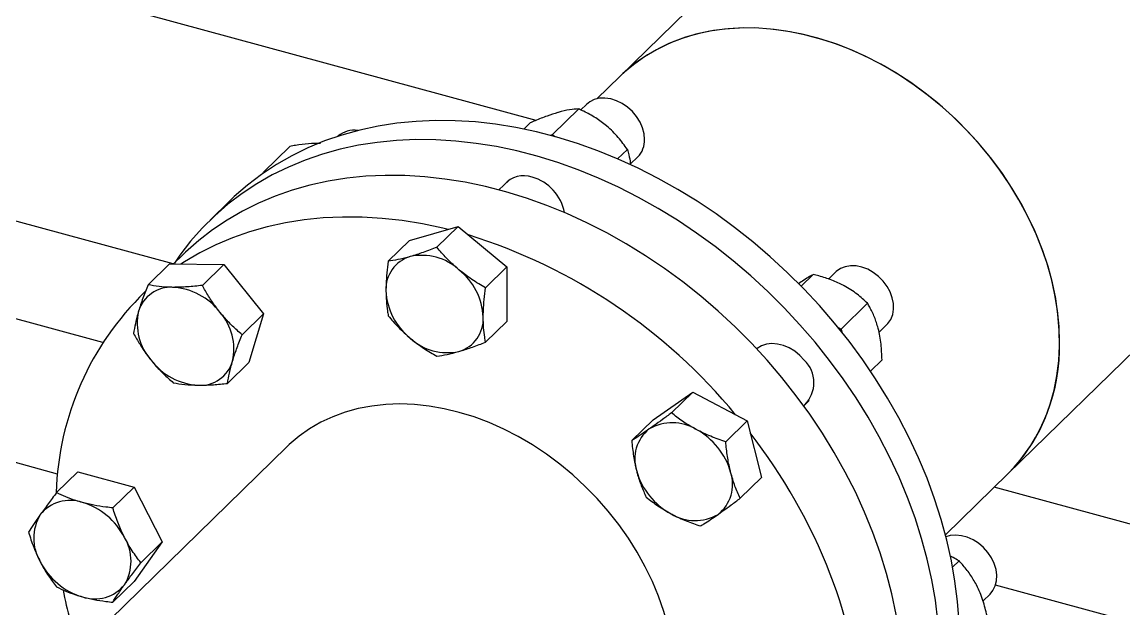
# Model space of a CAD drawing. Header units: inches. Extents: x 0.9 to 37.1, y -8.4 to 11.7.
# Drawn here: x 34.4697 to 34.6066, y 1.8786 to 1.9515 of the extents above; entities that cross this region are included whole.
import ezdxf

# ---------------------------------------------------------------- set-up
doc = ezdxf.new("R2010")
doc.units = ezdxf.units.IN
doc.header["$MEASUREMENT"] = 0

msp = doc.modelspace()

# ---------------------------------------------------------------- linework, layer by layer
at = {"color": 7, "linetype": 'Continuous', "lineweight": 25}
for p, q in [((34.53357325394819, 1.939324029477116), (34.20373167021739, 2.028967904284934)), ((34.48845924567563, 1.921480694379143), (34.17960590229524, 2.00542041518331)), ((34.47971980401903, 1.911723662077764), (34.17975520638682, 1.993247612250357)), ((34.59239088575055, 1.992036882953355), (34.54398148046005, 1.944787819330902)), ((34.47412338682255, 1.895386996257089), (34.17431724557952, 1.976867881378413)), ((34.54398148046005, 1.944787819330902), (34.54113125607234, 1.942005912950832)), ((34.59218374922109, 1.895401800106886), (34.64059317235419, 1.942650881144264)), ((34.53983251984705, 1.94130198581104), (34.53913064144901, 1.940616930977475)), ((34.53558894838631, 1.937555357734083), (34.53885824681397, 1.940746293224457)), ((34.53203129577139, 1.938242425089029), (34.53281472298251, 1.939007074064158)), ((34.53529528441627, 1.93747084644272), (34.53558894838631, 1.937555357734083)), ((34.53558894838631, 1.937555357734083), (34.53588419412855, 1.937309908303908)), ((34.49971124701407, 1.932903017958596), (34.50298054544173, 1.936093953448969)), ((34.54369459748177, 1.934543835488134), (34.54490177064544, 1.935722073503477)), ((34.54526708320071, 1.933869864008734), (34.54619885723058, 1.934779304026736)), ((34.49966737225802, 1.932756244626199), (34.49971124701407, 1.932903017958596)), ((34.49971124701407, 1.932903017958596), (34.49987641153018, 1.93290102186779)), ((34.53016198039401, 1.931863242840791), (34.52895262248921, 1.930682872451129)), ((34.49549418798213, 1.929303791025113), (34.49306348283145, 1.926931348281341)), ((34.51784810579336, 1.92439919686469), (34.52389162962483, 1.92613841602499)), ((34.52389162962483, 1.92613841602499), (34.52124017540034, 1.923550515417805)), ((34.52389162962483, 1.92613841602499), (34.52993515345629, 1.92111419630401)), ((34.51784810579336, 1.92439919686469), (34.51519665156888, 1.921811296257505)), ((34.4896842344798, 1.922613038380572), (34.48852328938823, 1.921479920380775)), ((34.48801392825258, 1.921486076249502), (34.4853624740281, 1.918898175642317)), ((34.48801392825258, 1.921486076249502), (34.49475460320865, 1.921404612024499)), ((34.49475460320865, 1.921404612024499), (34.49210314898416, 1.918816711417314)), ((34.49475460320865, 1.921404612024499), (34.49968911975379, 1.915281042664336)), ((34.52993515345629, 1.92111419630401), (34.5272836992318, 1.918526295696825)), ((34.52993515345629, 1.92111419630401), (34.52993515345629, 1.914350757422731)), ((34.56651012884063, 1.918725303872666), (34.56799527323015, 1.920174850326043)), ((34.57077570467414, 1.920470126349155), (34.56988903251847, 1.91960470714303)), ((34.48505081640939, 1.918090680299849), (34.48438453167491, 1.917440365973087)), ((34.49968911975379, 1.915281042664336), (34.49703766552931, 1.91269314205715)), ((34.49968911975379, 1.915281042664336), (34.49788296134287, 1.909238937529174)), ((34.57146664975855, 1.913401437024942), (34.57473594818622, 1.916592372515316)), ((34.52993515345629, 1.914350757422731), (34.5272836992318, 1.911762856815546)), ((34.57615795873592, 1.912986949074347), (34.57714204205767, 1.913947444564851)), ((34.57108800293935, 1.913602677084247), (34.57146664975855, 1.913401437024942)), ((34.57146664975855, 1.913401437024942), (34.57156799696556, 1.913007314268353)), ((34.56110516522111, 1.911031383378901), (34.56099075946751, 1.910919719856124)), ((34.49788296134287, 1.909238937529174), (34.49523150711839, 1.906651036921989)), ((34.57511399008554, 1.908174631574321), (34.57654210659713, 1.909568517070567)), ((34.54809413949586, 1.902125595492553), (34.55302865604101, 1.905566973126576)), ((34.55302865604101, 1.905566973126576), (34.55037720181652, 1.90297907251939)), ((34.55302865604101, 1.905566973126576), (34.55976933099706, 1.901984495315849)), ((34.56681266447608, 1.90386565538351), (34.56747150260465, 1.904508701594605)), ((34.54809413949586, 1.902125595492553), (34.54544268527138, 1.899537694885368)), ((34.55976933099706, 1.901984495315849), (34.55711787677258, 1.899396594708664)), ((34.55976933099706, 1.901984495315849), (34.56157548940799, 1.8949606398711)), ((34.50260987322844, 1.898767446804298), (34.47242128083345, 1.869302455152708)), ((34.47664212786838, 1.895661765442231), (34.4739906736439, 1.893073864835046)), ((34.47664212786838, 1.895661765442231), (34.48362058809028, 1.893765169484234)), ((34.56157548940799, 1.8949606398711), (34.55892403518349, 1.892372739263914)), ((34.58442448243681, 1.887828517854107), (34.59218374922109, 1.895401800106887)), ((34.48362058809028, 1.893765169484234), (34.48096913386579, 1.891177268877049)), ((34.48362058809028, 1.893765169484234), (34.48710981820123, 1.886959561617104)), ((34.76797199500265, 1.8455151183458), (34.59049182132454, 1.893750426611405)), ((34.48710981820123, 1.886959561617104), (34.48362058809028, 1.882050549707972)), ((34.48710981820123, 1.886959561617104), (34.48445836397674, 1.884371661009919)), ((34.58531432116997, 1.883812428889122), (34.58610774857042, 1.884586838355606)), ((34.48362058809028, 1.882050549707972), (34.48096913386579, 1.879462649100787)), ((34.76548996657552, 1.834057455208796), (34.59064112541612, 1.881577623678452)), ((34.58908918659886, 1.879625185798153), (34.58995912887607, 1.880474276130031))]:
    msp.add_line(p, q, dxfattribs=at)
at = {"color": 7, "linetype": 'Continuous', "lineweight": 25, "flags": 128}
for points in [[(34.59218374922109, 1.895401800106886), (34.59328370565943, 1.896565684879143), (34.5943448738281, 1.897893262331247), (34.59529588895579, 1.899313960788678), (34.59613276215456, 1.900821821348378), (34.59685198328738, 1.902410519519141), (34.59745053569088, 1.904073391748727), (34.59792590882824, 1.905803463373117), (34.59827610881936, 1.907593477870674), (34.59849966680373, 1.909435927298524), (34.59859564510151, 1.911323083783468), (34.59856364114634, 1.913247031935375), (34.59840378917394, 1.915199702047078), (34.59811675965904, 1.917172903941526), (34.59770375650315, 1.919158361324239), (34.59716651198507, 1.921147746496958), (34.59650727949499, 1.923132715286908), (34.59572882408307, 1.92510494204516), (34.59483441086186, 1.92705615456729), (34.59382779131123, 1.928978168789888), (34.5927131875434, 1.930862923117357), (34.59149527459393, 1.932702512235049), (34.59017916081297, 1.934489220266901), (34.58877036643912, 1.936215553138503), (34.58727480044556, 1.937874270009849), (34.58569873575581, 1.939458413645936), (34.58404878293291, 1.940961339597824), (34.58233186245239, 1.942376744071768), (34.58055517567543, 1.943698690369516), (34.5787261746438, 1.944921633788887), (34.57685253082347, 1.946040444880177), (34.57494210292774, 1.947050430960855), (34.57300290395512, 1.947947355798302), (34.57104306758004, 1.948727457378049), (34.56907081403735, 1.949387463682964), (34.56709441564379, 1.949924606417237), (34.56512216210109, 1.95033663261757), (34.56316232572601, 1.950621814102888), (34.5612231267534, 1.950778954722936), (34.55931269885767, 1.950807395375342), (34.55743905503734, 1.950707016770127), (34.5556100540057, 1.950478239930046), (34.55383336722874, 1.950122024424669), (34.55211644674823, 1.949639864345622), (34.55046649392533, 1.949033782039837), (34.54889042923558, 1.948306319627134), (34.54739486324202, 1.947460528337683), (34.54598606886816, 1.946499955714085), (34.5446699550872, 1.945428630731747), (34.54398148046005, 1.944787819330902)], [(34.59859964638282, 1.911800934446598), (34.59853564686497, 1.913732824912188), (34.59834391674763, 1.915691399753005), (34.59802526021355, 1.917668444025511), (34.59758101381896, 1.919655665318957), (34.59701304088764, 1.92164472853663), (34.59632372369545, 1.923627290856147), (34.59551595347823, 1.92559503672215), (34.59459311830502, 1.927539712724637), (34.59355908886722, 1.929453162216631), (34.59241820224366, 1.931327359525993), (34.5911752437093, 1.933154443617876), (34.58983542666422, 1.934926751066643), (34.58840437076672, 1.936636848198934), (34.58688807836255, 1.938277562273074), (34.585292909309, 1.939842011564049), (34.58362555429946, 1.941323634227847), (34.58189300680027, 1.942716215824116), (34.58010253371776, 1.944013915381686), (34.57826164491825, 1.945211289897629), (34.57637806172914, 1.946303317167108), (34.5744596845529, 1.947285416848248), (34.5725145597301, 1.948153469673684), (34.57055084579023, 1.948903834728196), (34.56857677923198, 1.949533364719974), (34.56660063997654, 1.950039419181457), (34.5646307166387, 1.950419875544366), (34.56267527176154, 1.950673138042497), (34.56074250716044, 1.950798144404918), (34.55884052952182, 1.950794370311502), (34.55697731640087, 1.95066183159211), (34.55516068276094, 1.95040108416019), (34.55339824819485, 1.950013221681088), (34.55169740496565, 1.949499870984833), (34.55006528700093, 1.948863185242647), (34.54850873997062, 1.948105834935797), (34.54703429257393, 1.947230996654668), (34.54564812915563, 1.946242339775039), (34.54435606376683, 1.945144011067444), (34.54398148046005, 1.944787819330902)], [(34.54704623987458, 1.936945227430094), (34.54698146725644, 1.937660339000703), (34.54678923124726, 1.938387673916439), (34.54647571047055, 1.939103855034657), (34.54605098174204, 1.939785863704942), (34.54552869619253, 1.940411779607473), (34.54492564050932, 1.940961485290136), (34.54426119739826, 1.941417312759993), (34.54355672260765, 1.941764611347104), (34.54283485853691, 1.941992218589123), (34.54211880649122, 1.942092819002014), (34.54143158097249, 1.942063179205734), (34.54079526997435, 1.941904251847723), (34.54023032505584, 1.941621144984032), (34.53983251984705, 1.94130198581104)], [(34.5861169559013, 1.87701793283294), (34.5859251231423, 1.879531261209347), (34.58560594035178, 1.882066750479696), (34.58516021381318, 1.884617995778039), (34.5845890694704, 1.887178552437336), (34.58389395008364, 1.88974195226924), (34.58307661158479, 1.892301719903304), (34.58213911864183, 1.894851389144326), (34.58108383944331, 1.897384519306523), (34.57991343971605, 1.89989471148326), (34.57863087599135, 1.902375624711245), (34.5772393881365, 1.90482099198835), (34.57574249117057, 1.907224636104604), (34.57414396638521, 1.909580485246363), (34.57244785179276, 1.911882588334235), (34.57065843192589, 1.914125130056025), (34.56878022701449, 1.916302445556719), (34.56681798156715, 1.918409034748397), (34.56477665238619, 1.920439576203934), (34.56266139604627, 1.922388940599387), (34.56047755586849, 1.924252203671111), (34.55823064842266, 1.926024658654879), (34.55592634959202, 1.927701828175574), (34.55357048023538, 1.929279475557429), (34.55116899148319, 1.930753615526235), (34.54872794970447, 1.932120524276495), (34.54625352118261, 1.933376748878073), (34.5437519565388, 1.934519115998603), (34.54122957494243, 1.935544739919591), (34.53869274814834, 1.936451029826004), (34.53614788440116, 1.937235696350881), (34.53360141224759, 1.937896757358482), (34.5310597642973, 1.93843254295133), (34.52852936097358, 1.938841699688516), (34.52601659429484, 1.939123194004614), (34.5235278117278, 1.93927631482055), (34.5210693001532, 1.939300675339854), (34.51864726998467, 1.93919621402574), (34.5162678394806, 1.938963194756553), (34.51393701928896, 1.938602206159192), (34.51166069726384, 1.938114160122182), (34.50944462359222, 1.937500289492168), (34.50729439626853, 1.936762144959641), (34.50521544695363, 1.935901591141749), (34.50321302725387, 1.934920801872124), (34.50129219545524, 1.933822254709581), (34.49945780374554, 1.932608724679593), (34.49771448595744, 1.931283277264336), (34.49606664586297, 1.929849260659013), (34.49549418798213, 1.929303791025113)], [(34.58349441799162, 1.877158818465575), (34.5831752352011, 1.879694307735923), (34.5827295086625, 1.882245553034267), (34.58215836431972, 1.884806109693564), (34.58146324493296, 1.887369509525468), (34.58064590643411, 1.889929277159531), (34.57970841349115, 1.892478946400554), (34.57865313429263, 1.895012076562751), (34.57748273456537, 1.897522268739488), (34.57620017084068, 1.900003181967473), (34.57480868298582, 1.902448549244578), (34.57331178601989, 1.904852193360832), (34.57171326123453, 1.907208042502591), (34.57001714664209, 1.909510145590463), (34.56822772677521, 1.911752687312253), (34.56634952186381, 1.913930002812947), (34.56438727641647, 1.916036592004625), (34.56234594723551, 1.918067133460162), (34.56023069089559, 1.920016497855614), (34.55804685071782, 1.921879760927339), (34.55579994327199, 1.923652215911107), (34.55349564444134, 1.925329385431802), (34.5511397750847, 1.926907032813656), (34.54873828633252, 1.928381172782463), (34.5462972445538, 1.929748081532722), (34.54382281603193, 1.931004306134301), (34.54132125138812, 1.93214667325483), (34.53879886979175, 1.933172297175819), (34.53626204299766, 1.934078587082231), (34.53371717925048, 1.934863253607109), (34.53117070709691, 1.93552431461471), (34.52862905914662, 1.936060100207558), (34.5260986558229, 1.936469256944744), (34.52358588914416, 1.936750751260842), (34.52109710657712, 1.936903872076777), (34.51863859500253, 1.936928232596081), (34.51621656483399, 1.936823771281968), (34.51383713432992, 1.936590752012781), (34.51150631413828, 1.93622976341542), (34.50922999211316, 1.935741717378409), (34.50701391844154, 1.935127846748396), (34.50486369111786, 1.934389702215868), (34.50278474180295, 1.933529148397978), (34.5007823221032, 1.932548359128352), (34.49886149030456, 1.931449811965809), (34.49702709859486, 1.930236281935821), (34.49528378080677, 1.928910834520563), (34.4936359407123, 1.927476817915241), (34.49208774089856, 1.925937854570253), (34.49064309225264, 1.924297832040573), (34.4893056440824, 1.922560893165446), (34.48862748897525, 1.921581622372096)], [(34.57540764347234, 1.88812869565542), (34.57437872671313, 1.890653211927096), (34.57323381456087, 1.893155863934091), (34.57197584598865, 1.895630227404594), (34.57060805018374, 1.898069950683066), (34.56913393825836, 1.900468771034842), (34.56755729423668, 1.902820530722481), (34.56588216534129, 1.905119192812596), (34.56411285160404, 1.907358856672568), (34.56225389482791, 1.90953377311739), (34.5603100669283, 1.911638359167743), (34.55828635768354, 1.913667212381418), (34.55618796192623, 1.915615124721313), (34.5540202662082, 1.917477095924391), (34.55178883497325, 1.919248346337275), (34.54949939627337, 1.920924329185562), (34.54715782706486, 1.922500742245316), (34.54477013812231, 1.923973538886822), (34.54234245860898, 1.925338938462223), (34.53988102034335, 1.926593436010394), (34.53739214180217, 1.927733811254119), (34.53488221190094, 1.928757136866504), (34.53235767359374, 1.929660785985377), (34.52982500733417, 1.930442438956412), (34.52729071444021, 1.931100089287642), (34.52476130040537, 1.931632048800099), (34.5222432581992, 1.932036951961343), (34.51974305159994, 1.932313759390768), (34.51726709860205, 1.932461760527671), (34.51482175494139, 1.932480575455257), (34.51241329778004, 1.932370155875877), (34.51004790959301, 1.932130785235008), (34.50773166229784, 1.93176307799365), (34.50547050166813, 1.93126797805102), (34.50327023207077, 1.930646756321569), (34.50113650156627, 1.929901007472567), (34.49907478741023, 1.929032645830614), (34.49709038199332, 1.92804390046759), (34.49518837925579, 1.926937309478663), (34.49337366161139, 1.925715713467029), (34.49165088741427, 1.924382248252129), (34.49002447900109, 1.922940336820047), (34.4896842344798, 1.922613038380572)], [(34.522626256013, 1.925774263902485), (34.52199101163531, 1.925927416880157), (34.51946159760047, 1.926459376392614), (34.51694355539431, 1.926864279553858), (34.51444334879503, 1.927141086983283), (34.51196739579715, 1.927289088120186), (34.50952205213648, 1.927307903047773), (34.50711359497514, 1.927197483468393), (34.50474820678811, 1.926958112827523), (34.50243195949294, 1.926590405586166), (34.50017079886322, 1.926095305643535), (34.49797052926586, 1.925474083914084), (34.49583679876137, 1.924728335065083), (34.49377508460533, 1.923859973423129), (34.49179067918843, 1.922871228060106), (34.48988867645089, 1.921764637071178), (34.48942526912808, 1.921469019531683)], [(34.57714204205767, 1.913947444564851), (34.57727199492911, 1.914083737767755), (34.57762859985778, 1.914595923450273), (34.57786725675754, 1.915192088667558), (34.57798029499927, 1.915853072178999), (34.57796408144086, 1.91655762943068), (34.57781913719943, 1.917283115372819), (34.57755012090215, 1.918006212290306), (34.57716567895417, 1.918703679253245), (34.57667816763602, 1.91935309909957), (34.57610325596258, 1.919933598941077), (34.57545942206808, 1.920426521035221), (34.57476735930364, 1.920816022460319), (34.57404931113592, 1.921089584320086), (34.57332835622388, 1.921238414111262), (34.57262766665157, 1.921257728321901), (34.57196976315838, 1.92114690617738), (34.5713757913039, 1.92090950959261), (34.57086484183226, 1.920553168689156), (34.57077570467414, 1.920470126349155)], [(34.5668899615661, 1.909510693906534), (34.56633209819103, 1.910113696460686), (34.56570003924701, 1.910633068658788), (34.56501409962854, 1.91105211745105), (34.56429632599936, 1.911357374264495), (34.56356978819451, 1.911539027893973), (34.56285783773683, 1.911591239842367), (34.56218335729982, 1.911512331974696), (34.56156802523968, 1.911304840454752), (34.56103161883514, 1.910975434230711), (34.56097871479141, 1.91093260314025)], [(34.54878751730544, 1.880191357457103), (34.54801674571668, 1.882041695520676), (34.54713100696323, 1.883867831541797), (34.54613452199359, 1.885661063150705), (34.54503203951248, 1.887412844782152), (34.54382881335095, 1.889114828398907), (34.54253057742962, 1.890758903273956), (34.54114351843387, 1.892337234641814), (34.53967424633149, 1.893842301034743), (34.53812976287313, 1.895266930125978), (34.53651742822582, 1.896604332909126), (34.53484492589843, 1.897848136050877), (34.5331202261262, 1.898992412262834), (34.53135154788895, 1.900031708547748), (34.52954731974395, 1.900961072185527), (34.52771613965994, 1.901776074335208), (34.52586673404394, 1.902472831140397), (34.52400791615593, 1.903048022237617), (34.52214854410964, 1.903498906579349), (34.52029747865963, 1.903823335496373), (34.51846354097573, 1.904019762937154), (34.51665547060619, 1.904087252835486), (34.51488188382969, 1.904025483571267), (34.51315123259494, 1.903834749503172), (34.51147176424317, 1.903515959565894), (34.50985148220592, 1.903070632938662), (34.50829810786497, 1.902500891805654), (34.50681904375647, 1.901809451242828), (34.50542133829443, 1.900999606279345), (34.5041116521819, 1.90007521619526), (34.50289622666966, 1.899040686130286), (34.50260987322844, 1.898767446804298)], [(34.56869843037965, 1.841658413256505), (34.56988405352052, 1.842877771100329), (34.57130546355126, 1.844525201990348), (34.57261876721141, 1.846269178555619), (34.57382059326932, 1.848105224033313), (34.57490785665473, 1.85002862532102), (34.57587776637813, 1.852034445075222), (34.57672783269516, 1.854117534385375), (34.57745587349778, 1.856272545991097), (34.5780600199157, 1.858493948008505), (34.57853872111373, 1.860776038130477), (34.57889074827274, 1.863112958264402), (34.57911519774409, 1.865498709569812), (34.57921149336917, 1.867927167857323), (34.57917938795853, 1.870392099309339), (34.57901896392627, 1.872887176482176), (34.57873063307861, 1.875405994548516), (34.57831513555666, 1.877942087738508), (34.57777353793664, 1.880488945937305), (34.57710723049185, 1.883040031396439), (34.57631792362395, 1.885588795516124), (34.57540764347234, 1.88812869565542)], [(34.58995912887607, 1.880474276130031), (34.59032524568151, 1.880919895025972), (34.59060924229645, 1.881486681023735), (34.59077003407028, 1.88212574967492), (34.59080245302308, 1.882816560787248), (34.59070545718303, 1.88353691112317), (34.59048216407624, 1.884263648030182), (34.59013975052689, 1.884973413586131), (34.58968922198819, 1.885643395342052), (34.58914505881808, 1.886252059533048), (34.58852475086858, 1.886779843191209), (34.58784823534757, 1.887209782915499), (34.58713725602055, 1.887528060089426), (34.58641466434807, 1.887724445022738), (34.58570368502104, 1.887792625742094), (34.58502716950004, 1.887730410863074), (34.58448984037297, 1.887574142805478)], [(34.54517338602121, 1.85515866001781), (34.54545756927688, 1.85544246746683), (34.54652089176558, 1.856632806077161), (34.54747637551488, 1.857920027574382), (34.54831946720957, 1.859297997761861), (34.54904614913379, 1.860760149984131), (34.54965295831725, 1.862299516419991), (34.55013700303785, 1.863908761287353), (34.55049597660205, 1.865580215801576), (34.55072816833736, 1.867305914720724), (34.5508324717444, 1.869077634303568), (34.55080838976995, 1.870886931499459), (34.5506560371756, 1.87272518418331), (34.55037613999081, 1.874583632243946), (34.54997003205315, 1.876453419330026), (34.54943964865188, 1.878325635054589), (34.54878751730544, 1.880191357457103)]]:
    msp.add_lwpolyline(points, dxfattribs=at)
at = {"color": 7, "linetype": 'Continuous', "lineweight": 25}
for centre, radius, start, end in [((34.51095545483996, 1.935040139230776), 0.003056400319336022, 80.94550565425263, 131.1523742113877), ((34.54408896004778, 1.936853491421199), 0.002958702328612696, 315.4889887968418, 1.776768348939295), ((34.53203626339577, 1.929277638037717), 0.003171434574961758, 70.7766934159631, 139.2802334726703), ((34.53150065211866, 1.92681390999183), 0.005682356628481475, 10.66884704379864, 73.85793489298106), ((34.5043086328457, 1.85828480520955), 0.06997939531681287, 39.4336174431137, 72.66719031271128), ((34.51912447470968, 1.918356858622231), 0.004217659933544151, 106.4011126591295, 182.7899396211991), ((34.51936657776064, 1.915735857014448), 0.00681930333751446, 47.46047307308758, 102.1305006095725), ((34.519030965345, 1.914502973703292), 0.007976187726962427, 2.612717753941359, 51.67564365620425), ((34.4882003281194, 1.914380587364886), 0.004206142608724631, 86.62463438587096, 163.159918734603), ((34.48798193775734, 1.910659380133813), 0.007933752699037473, 37.38878900586794, 86.63245310396356), ((34.52287971026062, 1.918515158915179), 0.00797618772696964, 182.6127177539668, 231.6756436561808), ((34.51008044160746, 1.891978095036103), 0.03616112093093894, 134.0609176700281, 178.2567634320922), ((34.49087834449952, 1.91408043686342), 0.006873655545997641, 167.2356603167657, 221.6062555563486), ((34.4891459614519, 1.910912755246303), 0.006873655546000298, 347.2356603167696, 41.60625555632798), ((34.52278620089594, 1.914661273996234), 0.004217659933541532, 286.4011126591032, 2.789939621224224), ((34.52254409784499, 1.917282275604019), 0.006819303337514506, 227.4604730730804, 282.1305006095667), ((34.57604942588824, 1.911168719607784), 0.02255908109735196, 315.6598413239216, 1.605915821873419), ((34.49204236819408, 1.914333811975907), 0.007933752699034485, 217.3887890058599, 266.6324531039762), ((34.49182397783203, 1.910612604744836), 0.004206142608723523, 266.6246343858709, 343.1599187346121), ((34.56423336787762, 1.906725996293302), 0.00384864012643741, 314.7344600310363, 46.3486612263367), ((34.55048567238697, 1.896126797221597), 0.005633830207707858, 58.10122836911387, 120.5139462005826), ((34.5505472083424, 1.89725677606369), 0.004733271605856409, 128.1231388286665, 198.5910353872558), ((34.5494209287892, 1.893279474232768), 0.008634706506295907, 15.63540583104184, 62.0899663073367), ((34.50535082590482, 1.857823921489603), 0.06946298619530879, 21.21112943552393, 37.92075984886235), ((34.55437611647061, 1.898074939461929), 0.008634706506293654, 195.6354058310345, 242.089966307339), ((34.55324983691741, 1.894097637631009), 0.00473327160585506, 308.1231388286446, 18.59103538725519), ((34.47563752792631, 1.887413252062336), 0.004699891735859264, 70.64630427552677, 141.4634590774445), ((34.47474997605605, 1.883583021513202), 0.00861864294883433, 27.00485865070722, 73.5189740523874), ((34.47683227170749, 1.887412693709122), 0.005683674415828623, 148.9841664542966, 211.0158335457042), ((34.55331137287284, 1.8952276164731), 0.005633830207706206, 238.101228369101, 300.5139462005845), ((34.47755786060713, 1.884567799772127), 0.005683674415825198, 328.9841664542764, 31.01583354572436), ((34.47964015625857, 1.888397471968048), 0.008618642948834928, 207.0048586507092, 253.5189740523865), ((34.51860912819625, 1.862748277378336), 0.0553216113202829, 1.916387765535321, 21.42466818691685), ((34.47875260438831, 1.884567241418913), 0.004699891735859857, 250.6463042755259, 321.4634590774355), ((34.5318832338985, 1.891992298879845), 0.05813439546735513, 190.9266816196598, 198.5122423844846)]:
    msp.add_arc(centre, radius, start, end, dxfattribs=at)
for points, knots in [([(34.64057556087433, 1.942669341883072), (34.64070627091689, 1.9427869249258), (34.64126586245672, 1.943290317585224), (34.6421026312635, 1.944385718778001), (34.64308669101827, 1.945984479721346), (34.6439038911153, 1.947834476884709), (34.64453513399051, 1.949842311303451), (34.64498291254841, 1.951959619812269), (34.64527125682002, 1.954173152482896), (34.6454069315819, 1.956558115975083), (34.64538531323311, 1.958993900351338), (34.64522533221742, 1.96141659538681), (34.64494781844604, 1.963816854354825), (34.64454214391784, 1.966286703595851), (34.6440101379803, 1.968796611663282), (34.64335915502315, 1.971305097160538), (34.64258838618719, 1.973814532658637), (34.64169335934526, 1.976319130160026), (34.64064831674911, 1.978863160960832), (34.63945074158256, 1.981406414382172), (34.63808007394604, 1.983946621139024), (34.63655984259331, 1.98640249599419), (34.63486272426771, 1.988784566169274), (34.63299234667427, 1.99104386993743), (34.63091911907018, 1.993173874541377), (34.62866189318776, 1.995107273740656), (34.62631465904452, 1.996744930425001), (34.62393100304703, 1.998068598021317), (34.62151366529894, 1.999112785664192), (34.61897672786706, 1.999901564618443), (34.61647504912115, 2.000393423042992), (34.61407282498264, 2.000619529881832), (34.61177368118572, 2.000631202541519), (34.60946044815509, 2.000437585756647), (34.60713514567933, 2.000040397493801), (34.60483514119746, 1.999444651294616), (34.60255999473914, 1.998652783571609), (34.60034235362343, 1.997673876037863), (34.59811663392001, 1.996474889555424), (34.59593472288229, 1.995044962795903), (34.5939869243355, 1.993548624208388), (34.59287848510479, 1.992474064990421), (34.5924084404908, 1.992018387530775)], [0, 0, 0, 0, 0.008485015731843064, 0.0363257705822252, 0.06416446587018314, 0.09294809366716487, 0.1217289043988991, 0.1474216582862424, 0.1731130898175146, 0.1997157120768081, 0.2263180693740482, 0.2496697984369734, 0.2730221655056811, 0.2970377908890144, 0.3210546760701042, 0.3447589613069846, 0.3684645323763192, 0.3927398548612, 0.4170162706938303, 0.4430917541648174, 0.4691678402595254, 0.4959016469345003, 0.5226348266188355, 0.5504858333395608, 0.5783344044186882, 0.6071364453980485, 0.6359344471249043, 0.6614667267322288, 0.686997157086801, 0.7134954594763595, 0.73999398139204, 0.7625017939913975, 0.7850108190149736, 0.8081208510686653, 0.8312325741426642, 0.8548208612728933, 0.8784105921484002, 0.9025290955667434, 0.9266483695177321, 0.9534554206621759, 0.9802623109844979, 1, 1, 1, 1]), ([(34.53626185829961, 1.940291861124467), (34.53582297469977, 1.940154431292795), (34.53492934776933, 1.939874605392092), (34.53373726250695, 1.939400305698355), (34.53302303895021, 1.939095868556142), (34.53281472298251, 1.939007074064158)], [0, 0, 0, 0, 0.406044674543678, 0.826762395014702, 1, 1, 1, 1]), ([(34.53885824681397, 1.940746293224457), (34.53850024651727, 1.940720141578582), (34.53777120566754, 1.940666885706152), (34.5368116506175, 1.940449529225256), (34.53627635880693, 1.940296019544612), (34.53626185829961, 1.940291861124467)], [0, 0, 0, 0, 0.4841952181635564, 0.9860273763411831, 1, 1, 1, 1]), ([(34.54230538213108, 1.938649360844127), (34.54186649853123, 1.93898500236265), (34.54097287160079, 1.939668414319799), (34.53978078633841, 1.94031480339038), (34.53906656278167, 1.940648859759595), (34.53885824681397, 1.940746293224457)], [0, 0, 0, 0, 0.4060446745436601, 0.826762395014684, 1, 1, 1, 1]), ([(34.54490177064544, 1.935722073503477), (34.54454377034873, 1.936221569049936), (34.543814729499, 1.937238754401409), (34.54285517444896, 1.9381908461944), (34.5423198826384, 1.938637267741295), (34.54230538213108, 1.938649360844127)], [0, 0, 0, 0, 0.4841952181635584, 0.9860273763411859, 1, 1, 1, 1]), ([(34.50677625632113, 1.936468398816628), (34.50628861021607, 1.936458317388997), (34.50529569616739, 1.936437790225914), (34.50398809430967, 1.936265174253891), (34.50320805712212, 1.936132616321098), (34.50298054544173, 1.936093953448969)], [0, 0, 0, 0, 0.4060446745436503, 0.8267623950146875, 1, 1, 1, 1]), ([(34.54490177064544, 1.935722073503477), (34.54496389645773, 1.935496107126019), (34.5451108802594, 1.934961492028339), (34.5452459839417, 1.934323758135971), (34.54526815259486, 1.933857555884852), (34.54527119441204, 1.933793587090346)], [0, 0, 0, 0, 0.3871271063355167, 0.9159061542513622, 1, 1, 1, 1]), ([(34.52124017540034, 1.923550515417805), (34.5206698164377, 1.92333158369227), (34.51951864115202, 1.922889706193726), (34.51846512105988, 1.922566145554312), (34.51793357588708, 1.922402895610363)], [0, 0, 0, 0, 0.4954579634770072, 1, 1, 1, 1]), ([(34.52397709971854, 1.920760395330023), (34.52390579843668, 1.920820285855763), (34.52336595391743, 1.921273735937347), (34.52240547564313, 1.922184660169199), (34.52163097441017, 1.923092457606503), (34.52124017540034, 1.923550515417805)], [0, 0, 0, 0, 0.0701057182032471, 0.5307925293049188, 1, 1, 1, 1]), ([(34.51793357588708, 1.922402895610363), (34.51786227460522, 1.922382610540425), (34.51732243008598, 1.92222902587065), (34.51636195181167, 1.921995434783607), (34.51558745057871, 1.921873049573113), (34.51519665156888, 1.921811296257505)], [0, 0, 0, 0, 0.07010571820324711, 0.5307925293049175, 1, 1, 1, 1]), ([(34.51519665156888, 1.921811296257505), (34.51513597690566, 1.92133100519594), (34.51501405410849, 1.920365883568921), (34.51492486583291, 1.919142070106856), (34.51491540620641, 1.918424180687408), (34.51491181397135, 1.918151566589574)], [0, 0, 0, 0, 0.3805934879738661, 0.7647841813874847, 1, 1, 1, 1]), ([(34.5272836992318, 1.918526295696825), (34.52671334026915, 1.918856570075308), (34.52556216498348, 1.91952317431387), (34.52450864489134, 1.920345498307563), (34.52397709971854, 1.920760395330023)], [0, 0, 0, 0, 0.4954579634770084, 1, 1, 1, 1]), ([(34.56799527323015, 1.920174850326043), (34.56784933990297, 1.920090627843607), (34.56750407543998, 1.919891365408281), (34.5669187301713, 1.919527836091875), (34.56639949237633, 1.919172757978782), (34.56617397880746, 1.919018541676951)], [0, 0, 0, 0, 0.2928591226966712, 0.6928770122701361, 1, 1, 1, 1]), ([(34.57179098410955, 1.91879878890084), (34.57130333800448, 1.919033587223454), (34.57031042395581, 1.919511668665523), (34.56900282209808, 1.919919163885176), (34.56822278491054, 1.920117114514247), (34.56799527323015, 1.920174850326043)], [0, 0, 0, 0, 0.4060446745436732, 0.8267623950146898, 1, 1, 1, 1]), ([(34.4853624740281, 1.918898175642317), (34.48513619845184, 1.918329840117358), (34.48467949860456, 1.917182748806181), (34.48434388725759, 1.916130178708242), (34.48417455722511, 1.915599112847445)], [0, 0, 0, 0, 0.4954579634770105, 1, 1, 1, 1]), ([(34.4884479739086, 1.918579433302524), (34.48836840841268, 1.918580731095612), (34.48776599291926, 1.918590557096873), (34.48668754209347, 1.918665063718985), (34.48580685331241, 1.918819998443453), (34.4853624740281, 1.918898175642317)], [0, 0, 0, 0, 0.0701057182032323, 0.5307925293049177, 1, 1, 1, 1]), ([(34.49210314898416, 1.918816711417314), (34.49147617981777, 1.918745623184749), (34.49021074619353, 1.918602143338211), (34.48903911240588, 1.918587049020381), (34.4884479739086, 1.918579433302524)], [0, 0, 0, 0, 0.4954579634770035, 1, 1, 1, 1]), ([(34.4942855696592, 1.915476916509941), (34.49409282288758, 1.915724069746976), (34.49358847957245, 1.9163707736158), (34.49284783462369, 1.917486665372173), (34.49235230213999, 1.918371711336803), (34.49210314898416, 1.918816711417314)], [0, 0, 0, 0, 0.2352153999993319, 0.6154671935981828, 1, 1, 1, 1]), ([(34.51491181397135, 1.918151566589574), (34.51492136042037, 1.917715177042193), (34.51494059605226, 1.916835873264107), (34.51506077681575, 1.915826219634897), (34.51516123125175, 1.915250763636645), (34.51519665156888, 1.915047857376226)], [0, 0, 0, 0, 0.3894480145147163, 0.7847188654868438, 1, 1, 1, 1]), ([(34.52699886163427, 1.914866566028893), (34.5270024525117, 1.915139178797034), (34.52701184844091, 1.915852500353985), (34.52710060644745, 1.917075942600251), (34.52722244097381, 1.918041043891368), (34.5272836992318, 1.918526295696825)], [0, 0, 0, 0, 0.2352153999993363, 0.6154671935981791, 1, 1, 1, 1]), ([(34.57473594818622, 1.916592372515316), (34.57432376605425, 1.916979817431837), (34.57348438794618, 1.917768820049341), (34.57240429034469, 1.918471624073501), (34.57180715976583, 1.918790160086248), (34.57179098410955, 1.91879878890084)], [0, 0, 0, 0, 0.4841952181635646, 0.9860273763411898, 1, 1, 1, 1]), ([(34.48417455722511, 1.915599112847445), (34.48415348679514, 1.915527820227616), (34.48399395591658, 1.914988041291325), (34.48375052849772, 1.914026311900658), (34.48362144750219, 1.913248526597908), (34.48355631561718, 1.912856070507156)], [0, 0, 0, 0, 0.07010571820324903, 0.5307925293049187, 1, 1, 1, 1]), ([(34.49703766552931, 1.91269314205715), (34.49682898416437, 1.912873582157233), (34.49624246436369, 1.913380727064827), (34.4952998509335, 1.914283146571745), (34.49462513671248, 1.915077259185607), (34.4942855696592, 1.915476916509941)], [0, 0, 0, 0, 0.2152816572951819, 0.6050705810156066, 1, 1, 1, 1]), ([(34.57606440079304, 1.913495622273102), (34.57592190135752, 1.913971129086239), (34.57563175305123, 1.914939325879159), (34.57514179105787, 1.915917050728432), (34.57482759038506, 1.916439880066139), (34.57473594818622, 1.916592372515316)], [0, 0, 0, 0, 0.4060446745436617, 0.8267623950146872, 1, 1, 1, 1]), ([(34.51519665156888, 1.915047857376226), (34.51560778744525, 1.914562176384334), (34.5164375972509, 1.913581909585345), (34.51743190555194, 1.912701793068321), (34.51793357588708, 1.912257737288444)], [0, 0, 0, 0, 0.4954579634770059, 1, 1, 1, 1]), ([(34.5272836992318, 1.911762856815546), (34.52724827903747, 1.911965764069451), (34.52714872704667, 1.912536055154883), (34.52702814406773, 1.913545069143018), (34.52700866497965, 1.91442414752544), (34.52699886163427, 1.914866566028893)], [0, 0, 0, 0, 0.2152816572951844, 0.6050705810156057, 1, 1, 1, 1]), ([(34.48355631561718, 1.912856070507156), (34.48380284865131, 1.912415615737634), (34.48429824484343, 1.911530543210143), (34.48503842396309, 1.910414275626823), (34.48554599087489, 1.909763430166076), (34.48573873629222, 1.909516275599782)], [0, 0, 0, 0, 0.3805934879738745, 0.7647841813874827, 1, 1, 1, 1]), ([(34.49584974872631, 1.909394079262278), (34.49587149965661, 1.909466036071287), (34.49603618281802, 1.910010843793586), (34.49640403495854, 1.91109401552702), (34.49682516904938, 1.912156853604086), (34.49703766552931, 1.91269314205715)], [0, 0, 0, 0, 0.07010571820324797, 0.5307925293049188, 1, 1, 1, 1]), ([(34.57654210659713, 1.909568517070567), (34.57651342978147, 1.910223422153852), (34.57645503158949, 1.911557087412822), (34.57622814815279, 1.912854930913873), (34.57606871955071, 1.913478724347386), (34.57606440079304, 1.913495622273102)], [0, 0, 0, 0, 0.4841952181635596, 0.9860273763411923, 1, 1, 1, 1]), ([(34.51793357588708, 1.912257737288444), (34.51800555766926, 1.912198510951885), (34.51855055447135, 1.911750089656309), (34.51963545746732, 1.910960607767224), (34.52070201179559, 1.910337863104235), (34.52124017540034, 1.910023637655246)], [0, 0, 0, 0, 0.07010571820324794, 0.5307925293049183, 1, 1, 1, 1]), ([(34.52397709971854, 1.910615237008104), (34.52404908150072, 1.910636186267222), (34.52459407830281, 1.910794799723006), (34.52567898129878, 1.911149833152815), (34.52674553562706, 1.911557271137625), (34.5272836992318, 1.911762856815546)], [0, 0, 0, 0, 0.07010571820324665, 0.5307925293049185, 1, 1, 1, 1]), ([(34.52124017540034, 1.910023637655246), (34.52165131127672, 1.910087162767373), (34.52248112108236, 1.91021537770549), (34.5234754293834, 1.910481145821573), (34.52397709971854, 1.910615237008104)], [0, 0, 0, 0, 0.4954579634770072, 1, 1, 1, 1]), ([(34.48573873629222, 1.909516275599782), (34.48607346486596, 1.909122053127638), (34.48674792671156, 1.908327713961536), (34.48769031818277, 1.907424678187791), (34.48828215131199, 1.906912940336241), (34.48849083216233, 1.906732501146992)], [0, 0, 0, 0, 0.3894480145147207, 0.7847188654868351, 1, 1, 1, 1]), ([(34.49523150711839, 1.906651036921989), (34.49529855960837, 1.907063965833539), (34.49543389397563, 1.90789739458429), (34.4957102935315, 1.908892172158898), (34.49584974872631, 1.909394079262278)], [0, 0, 0, 0, 0.4954579634770099, 1, 1, 1, 1]), ([(34.48849083216233, 1.906732501146992), (34.48895857824245, 1.906648182766149), (34.48990264638666, 1.90647800005226), (34.49101506838321, 1.906435301846758), (34.49157633204283, 1.906413758807199)], [0, 0, 0, 0, 0.4954579634770017, 1, 1, 1, 1]), ([(34.49157633204283, 1.906413758807199), (34.49165657803907, 1.906413125203291), (34.49226414581533, 1.906408327988039), (34.4934670213628, 1.906455263708692), (34.49463976323916, 1.906585381758541), (34.49523150711839, 1.906651036921989)], [0, 0, 0, 0, 0.07010571820323189, 0.5307925293049162, 1, 1, 1, 1]), ([(34.55037720181652, 1.90297907251939), (34.55000931945596, 1.902705602688814), (34.54927007766949, 1.902156078308813), (34.54835152199867, 1.901490619299158), (34.54782503583387, 1.901120807307553), (34.54762510594642, 1.900980373475087)], [0, 0, 0, 0, 0.380593487973874, 0.7647841813874837, 1, 1, 1, 1]), ([(34.55346270169701, 1.900909823386736), (34.5533831362011, 1.900952623122051), (34.55278072070768, 1.901276673432693), (34.55170226988189, 1.901943624778689), (34.55082158110083, 1.902631821281526), (34.55037720181652, 1.90297907251939)], [0, 0, 0, 0, 0.07010571820325394, 0.5307925293049163, 1, 1, 1, 1]), ([(34.54762510594642, 1.900980373475087), (34.54730947027072, 1.90076290607032), (34.54667347968891, 1.900324719794387), (34.54597144974468, 1.89986860252567), (34.54558052548745, 1.899623957073815), (34.54544268527138, 1.899537694885368)], [0, 0, 0, 0, 0.3894480145147268, 0.7847188654868472, 0.9999999999999999, 0.9999999999999999, 0.9999999999999999, 0.9999999999999999]), ([(34.55711787677258, 1.899396594708664), (34.55649090760619, 1.899609796474911), (34.55522547398194, 1.900040108997796), (34.55405384019429, 1.900618168213044), (34.55346270169701, 1.900909823386736)], [0, 0, 0, 0, 0.4954579634770021, 1, 1, 1, 1]), ([(34.54544268527138, 1.899537694885368), (34.54550973776136, 1.898889639077264), (34.54564507212861, 1.897581645552334), (34.54592147168449, 1.89636274400481), (34.5460609268793, 1.895747756935701)], [0, 0, 0, 0, 0.4954579634770071, 1, 1, 1, 1]), ([(34.5577361183805, 1.895606656758997), (34.55771504795054, 1.895690251496176), (34.55755551707198, 1.896323173647471), (34.55731208965312, 1.89757247806701), (34.55718300865759, 1.898784852814868), (34.55711787677258, 1.899396594708664)], [0, 0, 0, 0, 0.0701057182032446, 0.5307925293049207, 1, 1, 1, 1]), ([(34.5460609268793, 1.895747756935701), (34.54608267780959, 1.895664826387703), (34.546247360971, 1.895036933022416), (34.54661521311153, 1.893909070945643), (34.54703634720236, 1.892981748972102), (34.54724884368229, 1.892513839440618)], [0, 0, 0, 0, 0.07010571820324474, 0.5307925293049195, 1, 1, 1, 1]), ([(34.55892403518349, 1.892372739263914), (34.55869775960724, 1.892865388458609), (34.55824105975996, 1.893859719423112), (34.55790544841299, 1.895020828447306), (34.5577361183805, 1.895606656758997)], [0, 0, 0, 0, 0.4954579634770083, 1, 1, 1, 1]), ([(34.4739906736439, 1.893073864835046), (34.473627728946, 1.892597538970717), (34.47289518506812, 1.891636153950309), (34.47227442203554, 1.890775556329445), (34.47196122099089, 1.890341348653188)], [0, 0, 0, 0, 0.4954579634770042, 1, 1, 1, 1]), ([(34.47719506615731, 1.891847556628756), (34.47692099366866, 1.891926524388499), (34.47620385259099, 1.892133152294128), (34.47511965768948, 1.892538566296573), (34.47436840341724, 1.892894767356738), (34.4739906736439, 1.893073864835046)], [0, 0, 0, 0, 0.235215399999334, 0.6154671935981663, 1, 1, 1, 1]), ([(34.54724884368229, 1.892513839440618), (34.54771658976241, 1.892145231060963), (34.54866065790662, 1.891401255977651), (34.54977307990318, 1.890765404239072), (34.55033434356279, 1.890444590307963)], [0, 0, 0, 0, 0.4954579634770031, 1, 1, 1, 1]), ([(34.55617193931339, 1.890374040219612), (34.55637186783986, 1.89051447272464), (34.55689500301343, 1.890881929956438), (34.55781316397525, 1.891546993810223), (34.55855236551167, 1.892096465525335), (34.55892403518349, 1.892372739263914)], [0, 0, 0, 0, 0.2352153999993352, 0.615467193598177, 1, 1, 1, 1]), ([(34.48096913386579, 1.891177268877049), (34.48068868537416, 1.891209291122404), (34.47990045690219, 1.89129929283851), (34.4786173473104, 1.891497549977863), (34.47767122581078, 1.891730379342648), (34.47719506615731, 1.891847556628756)], [0, 0, 0, 0, 0.2152816572951772, 0.6050705810156155, 1, 1, 1, 1]), ([(34.48242891132374, 1.887496454716193), (34.4823878893161, 1.887577462288787), (34.48207729874307, 1.888190796200085), (34.48154906039041, 1.889403168564749), (34.48116361997613, 1.890582300627734), (34.48096913386579, 1.891177268877049)], [0, 0, 0, 0, 0.07010571820324091, 0.53079252930491, 1, 1, 1, 1]), ([(34.47196122099089, 1.890341348653188), (34.47192019898326, 1.890283488020541), (34.47160960841023, 1.889845406900524), (34.47108137005757, 1.889075420582824), (34.47069592964328, 1.888470223958745), (34.47050144353295, 1.888164852925913)], [0, 0, 0, 0, 0.07010571820325491, 0.5307925293049227, 1, 1, 1, 1]), ([(34.55033434356279, 1.890444590307963), (34.55041458955903, 1.890402454761828), (34.5510221573353, 1.890083433237193), (34.55222503288277, 1.889537924233965), (34.55339777475912, 1.889134780505444), (34.55398951863835, 1.888931361629892)], [0, 0, 0, 0, 0.07010571820325426, 0.5307925293049175, 1, 1, 1, 1]), ([(34.55398951863835, 1.888931361629892), (34.55412735961462, 1.889017624382713), (34.5545147754337, 1.889260074457769), (34.55521622290602, 1.88971567343935), (34.55585197895087, 1.89015362831493), (34.55617193931339, 1.890374040219612)], [0, 0, 0, 0, 0.2152816572951808, 0.6050705810156065, 1, 1, 1, 1]), ([(34.47050144353295, 1.888164852925913), (34.47070516514457, 1.887534519300847), (34.47111634354242, 1.886262295072898), (34.4716778947839, 1.885080369766277), (34.47196122099089, 1.884484038765057)], [0, 0, 0, 0, 0.4954579634770082, 1, 1, 1, 1]), ([(34.48445836397674, 1.884371661009919), (34.48409541927884, 1.884846588021577), (34.48336287540096, 1.885805149689098), (34.48274211236838, 1.886929282472389), (34.48242891132374, 1.887496454716193)], [0, 0, 0, 0, 0.495457963477009, 1, 1, 1, 1]), ([(34.58610774857042, 1.884586838355606), (34.58588073346274, 1.88473174534937), (34.58554524482552, 1.884945892550219), (34.58514682659406, 1.885128560275316), (34.58501800604098, 1.885187622224589)], [0, 0, 0, 0, 0.6766700343922936, 1, 1, 1, 1]), ([(34.47196122099089, 1.884484038765057), (34.47200292349885, 1.884403695381643), (34.47231866635472, 1.883795390256353), (34.47297132942905, 1.882704460234454), (34.47364882293864, 1.881810380945786), (34.4739906736439, 1.881359245058783)], [0, 0, 0, 0, 0.0701057182032409, 0.5307925293049089, 1, 1, 1, 1]), ([(34.48242891132374, 1.881639144828061), (34.48247061383169, 1.881697669649888), (34.48278635668757, 1.882140779555913), (34.4834390197619, 1.88303220821638), (34.48411651327149, 1.883922457614775), (34.48445836397674, 1.884371661009919)], [0, 0, 0, 0, 0.07010571820324288, 0.5307925293049152, 1, 1, 1, 1]), ([(34.58827773702726, 1.881599211902201), (34.58801751449029, 1.882059453304054), (34.58748766587659, 1.882996567635398), (34.58671882215207, 1.883938129282434), (34.58624573331917, 1.884440355245935), (34.58610774857042, 1.884586838355606)], [0, 0, 0, 0, 0.4060446745436603, 0.8267623950146952, 0.9999999999999999, 0.9999999999999999, 0.9999999999999999, 0.9999999999999999]), ([(34.4739906736439, 1.881359245058783), (34.47436445627272, 1.881181948544731), (34.47511555436252, 1.88082567978647), (34.47619926870549, 1.880419859495856), (34.47692099502155, 1.880211905938624), (34.47719506615731, 1.880132936852493)], [0, 0, 0, 0, 0.3805934879738709, 0.7647841813874788, 1, 1, 1, 1]), ([(34.48096913386579, 1.879462649100787), (34.48117285547742, 1.879783568351707), (34.48158403387527, 1.880431290811688), (34.48214558511675, 1.881234095909221), (34.48242891132374, 1.881639144828061)], [0, 0, 0, 0, 0.4954579634770076, 1, 1, 1, 1]), ([(34.58959697868137, 1.877781230488476), (34.58943749534418, 1.878419173604865), (34.5891127194467, 1.879718297085873), (34.58859482054746, 1.880978403977277), (34.58828609995224, 1.881582838392479), (34.58827773702726, 1.881599211902201)], [0, 0, 0, 0, 0.4841952181635638, 0.9860273763411882, 1, 1, 1, 1]), ([(34.47719506615731, 1.880132936852493), (34.47766448957735, 1.880017269772649), (34.47861035500708, 1.879784206215289), (34.47989331730456, 1.879585487219229), (34.48068868615279, 1.879494670981309), (34.48096913386579, 1.879462649100787)], [0, 0, 0, 0, 0.3894480145147123, 0.7847188654868341, 1, 1, 1, 1])]:
    msp.add_open_spline(points, degree=3, knots=knots, dxfattribs=at)

doc.saveas('drawing.dxf')
